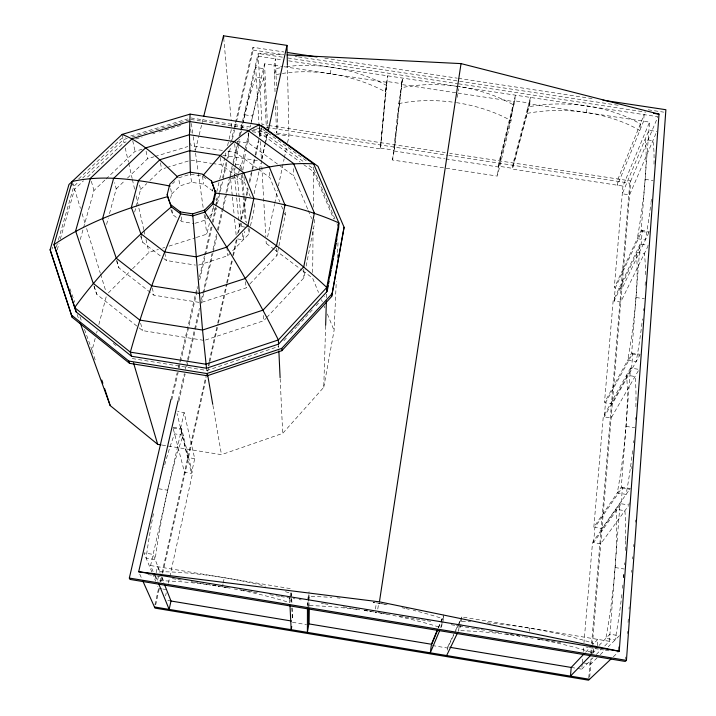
<?xml version="1.0" encoding="UTF-8"?>
<svg xmlns="http://www.w3.org/2000/svg" width="716" height="716" viewBox="0 0 716 716"><rect width="100%" height="100%" fill="white"/><g stroke="black" fill="none" stroke-linecap="round" stroke-linejoin="round"><path stroke-width="0.54" stroke-dasharray="3.58 2.69" d="M307.459 606.371L307.468 600.957M308.784 607.284L308.82 601.753M308.829 600.643L308.873 594.012M308.981 606.327L309.026 599.74M309.035 598.648L309.061 594.557M312.677 272.59L313.08 228.27M313.268 207.21L313.626 166.926M314.288 219.418L314.235 224.788L305.526 269.243M162.084 445.057L221.468 454.669L282.704 433.368L323.748 387.329L325.646 325.368M326.487 297.713L326.594 294.392L324.348 296.836M323.748 387.329L334.095 330.398L336.278 281.478M337.317 258.127L337.513 253.679M337.567 252.56L338.059 241.444M625.417 659.212L625.578 656.993M627.261 633.597L627.422 631.369M628.066 622.455L628.308 619.116M629.024 609.092L629.185 606.864M631.673 572.335L631.834 570.106M632.631 558.972L632.792 556.744M633.517 546.72L633.678 544.491M635.28 522.215L635.441 519.986M618.23 650.128L618.481 646.763M623.618 577.731L623.851 574.581M629.194 502.829L629.024 505.031L620.029 503.581L592.535 542.433L583.979 642.637M631.736 468.64L631.906 466.376M604.752 645.948L609.361 641.303L620.029 503.581M630.519 368.051L603.266 416.73L593.841 527.182L621.3 487.077L630.519 368.051L639.12 369.411L611.142 417.983L604.277 416.891L605.476 402.848L632.783 353.158L631.619 368.23L604.277 416.891M640.113 244.093L613.156 300.872L604.465 402.687L631.682 352.988L640.113 244.093L648.347 245.364M622.947 186.071L614.265 287.913L641.187 230.275L649.546 122.123L529.661 103.954L512.414 169.119L622.947 186.071L649.546 122.123M597.287 645.707L597.797 639.388L593.242 644.194M588.758 677.971L590.324 659.024M590.789 653.457L591.255 647.882M591.622 643.424L629.794 183.18L657.923 116.726L457.005 86.314M589.716 677.112L591.291 658.102M591.658 653.645L592.302 645.841M592.4 644.722L630.733 180.96L449.675 153.233M593.457 648.714L593.117 652.867A117.406 24.281 8.2 0 0 541.726 639.871M577.517 668.484L581.714 669.183L582.18 663.759M582.269 662.676L582.743 657.109M583.227 651.542L583.603 647.094M593.591 542.612L594.889 527.352L622.455 487.265L621.184 503.769L593.591 542.612L600.742 543.766L628.433 505.845M614.131 301.024L615.232 288.065L642.234 230.436L641.169 244.254L614.131 301.024L620.727 302.054L647.908 246.286M455.761 92.749L401.425 84.515L402.544 78.062L394.248 150.199L380.465 148.087L387.633 75.806L386.479 82.251L380.33 148.874L274.353 132.639M380.465 148.087L386.631 81.418L401.569 83.683L394.113 150.987L392.565 160.008L497.334 176.091L511.045 120.709L513.112 104.697A97.734 53.127 8.1 0 0 458.92 86.6M586.547 112.573L587.218 106.022M529.384 631.297L529.706 628.165M392.565 160.008L398.731 103.632L401.47 87.764A97.734 53.127 8.1 0 1 456.701 86.278L288.646 60.824M529.455 104.276L530.153 98.602M529.661 103.954L530.466 97.43L513.193 162.962L512.513 168.332L498.64 166.201L499.347 160.84L515.457 95.156L514.616 101.672L498.533 166.998L497.334 176.091M459.144 626.5L458.634 630.599A117.406 24.281 8.2 0 1 519.959 636.175M459.278 625.471L459.788 621.363A117.084 24.881 8.1 0 1 470.609 621.739M609.361 641.303L461.865 616.95L460.701 626.303L458.276 631.342M447.33 650.191L447.598 648.052L454.186 634.099M441.423 623.564L440.886 627.663A115.894 24.326 9.3 0 0 386.855 614.221M441.557 622.544L442.094 618.445A115.58 24.926 9.3 0 0 413.257 610.3M443.016 619.796L443.419 616.753M442.712 623.332L443.643 616.207M375.444 609.03L376.392 602.836L380.751 603.552M377.788 609.03L378.621 603.498M457.291 97.34L457.775 94.145M458.267 90.923L458.589 88.757M307.826 598.943L309.088 591.72M308.166 601.521L307.459 605.575A115.894 24.326 9.3 0 1 359.808 609.826M308.345 600.509L309.052 596.446A115.58 24.926 9.3 0 1 331.92 597.457M401.434 84.873L402.41 79.261M290.168 594.987L290.553 592.884M289.658 598.576L290.741 592.553M266.782 317.51L303.826 277.915L305.311 270.326M330.183 73.721L331.472 67.304M223.043 583.826L222.425 586.887A115.5 24.138 10.5 0 0 218.129 586.198M223.249 582.806L224.287 577.714M249.938 283.867L276.895 255.603L278.712 246.859M278.936 245.767L285.272 215.167L285.183 212.124M274.255 249.419L266.218 243.413L266.683 241.238M267.596 236.906L274.488 204.382M274.72 203.299L277.477 190.286M278.39 185.954L284.136 158.845M284.368 157.762L286.66 146.923M287.581 142.582L288.96 136.085L287.438 66.4M198.618 265.09L227.813 255.737L248.631 234.338L250.287 226.766M250.519 225.683L254.547 207.3L254.189 202.261M173.37 429.126L184.477 472.256L191.467 473.392L194.716 458.652L184.155 412.586L177.631 411.539M237.596 238.938L242.984 239.779L244.827 231.411M165.593 595.855L166.273 592.776M168.367 583.182L169.558 577.758M169.799 576.675L192.497 473.562L181.667 428.66L172.887 427.246M254.099 193.732L259.12 170.936M259.362 169.844L260.794 163.338M261.752 158.997L264.857 144.883M265.099 143.8L267.775 131.628M261.975 159.015L265.582 142.627M265.824 141.526L267.507 133.883M154.916 604.886L158.603 588.319L157.771 586.297M160.053 581.848L161.019 577.481M161.995 573.113L205.787 376.634M208.222 365.724L208.956 362.448M209.197 361.356L217.467 324.241M217.709 323.149L226.471 283.849M226.712 282.757L231.823 259.836M232.798 255.469L236.45 239.099M237.667 233.64L240.585 220.546M240.827 219.454L247.879 187.798M249.347 181.246L251.772 170.327M252.023 169.236L254.941 156.142M255.182 155.05L259.076 137.588M259.317 136.496L261.286 127.672M155.694 604.832L159.346 588.462M160.796 581.911L161.771 577.552M162.747 573.185L206.476 376.75M207.694 371.291L208.669 366.932M208.911 365.84L209.636 362.565M209.886 361.473L218.147 324.366M218.389 323.283L227.133 283.992M227.375 282.901L232.476 259.98M233.452 255.621L237.336 238.16M238.553 232.7L241.229 220.698M241.471 219.606L246.572 196.685M246.814 195.602L248.273 189.051M249.732 182.499L252.408 170.498M252.65 169.406L255.567 156.312M255.809 155.22L258.968 141.034M259.935 136.666L261.877 127.94M156.142 572.764L157.511 566.687L159.963 572.925M158.37 576.738L157.475 580.748A115.5 24.138 10.5 0 1 210.656 585.07M184.155 412.586L180.539 428.481L191.467 473.392M239.126 196.998L237.444 178.347L238.383 174.239M238.616 173.218L239.547 169.119M239.779 168.09L240.478 165.011L240.853 169.459M153.081 571.619L150.593 565.542L181.667 428.66M241.927 170.202L241.507 165.172L245.149 149.143M245.391 148.069L248.792 133.113M251.459 121.353L264.535 63.778L282.847 66.543M178.875 401.193L185.14 373.994M186.894 366.377L195.164 330.461M195.414 329.369L199.674 310.869M201.429 303.253L203.675 293.462M203.926 292.37L212.947 253.195M213.198 252.113L217.208 234.696M218.21 230.346L222.721 210.755M222.971 209.672L229.979 179.197M230.23 178.114L233.022 165.987M233.237 165.047L239.153 139.369M240.003 135.673L258.288 56.224L283.151 59.992M178.329 399.725L184.352 373.591M185.363 369.241L187.368 360.524M187.619 359.441L199.415 308.265M201.42 299.556L211.963 253.822M212.965 249.472L216.483 234.23M217.485 229.872L225.764 193.938M226.014 192.855L229.782 176.521M230.033 175.429L232.79 163.454M233.04 162.362L237.81 141.679M239.063 136.237L240.827 128.611M241.077 127.52L258.136 53.485L283.778 54.765M209.69 216.098L214.174 211.587L216.644 201.008L216.286 198.046M170.891 399.689L177.228 372.499M178.248 368.149L179.761 361.616M180.02 360.533L197.249 286.579M199.531 276.788L204.346 256.122M204.606 255.03L211.193 226.757M212.204 222.407L215.758 207.184M216.008 206.092L218.541 195.217M218.792 194.126L221.584 182.168M222.595 177.819L226.399 161.503M226.65 160.411L229.442 148.454M230.704 143.012L233.747 129.963M233.998 128.871L253.008 47.301L283.921 51.973M171.804 399.698L178.141 372.463M179.161 368.105L197.92 287.51M199.692 279.884L205.268 255.916M205.519 254.833L212.115 226.507M213.126 222.157L216.42 207.998M217.431 203.639L227.07 162.246M228.082 157.887L230.364 148.087M232.387 139.378L236.19 123.036M236.441 121.944L253.178 50.057L253.008 47.301M196.336 237.461L206.87 234.141L209.394 223.347M210.656 217.95L213.431 206.083M216.715 192.058L219.49 180.19M219.74 179.116L224.788 157.538M225.048 156.455L226.05 152.141M227.572 145.67L228.834 140.273M229.084 139.19L231.859 127.323L231.152 119.608M195.486 149.904L198.923 135.915M199.191 134.841L203.416 117.612M498.64 166.201L514.723 100.831L529.759 103.113L512.513 168.332M170.596 198.234L171.652 194.018L170.578 188.048M134.653 212.088L135.772 207.801M136.058 206.727L140.551 189.588L138.743 181.363M95.183 359.871L92.051 350.303L95.452 337.415M96.588 333.119L97.161 330.962M98.862 324.518L106.532 295.511M106.568 224.448L108.322 217.986M109.485 213.672L116.207 188.89L114.623 182.616M80.282 239.484L83.253 228.843M83.548 227.778L93.948 190.519L105.225 179.77M56.313 247.19L58.148 240.8M58.452 239.735L73.73 186.473L78.608 181.864M57.244 249.795L59.07 243.422M60.287 239.171L74.58 189.248L83.495 180.826M51.991 249.15L52.608 247.011M438.264 627.735L443.562 614.883M438.478 627.986L440.591 622.884M441.011 621.864L443.123 616.753M440.805 627.851L442.488 623.86M655.946 133.516L629.579 194.886L622.285 193.768L648.929 130.267L656.832 131.467M447.742 646.951L453.765 634.161M455.618 630.223L459.788 621.363M460.621 619.6L461.865 616.95M454.66 633.105L460.773 620.145M648.938 232.476L621.792 289.085L615.232 288.065M283.894 340.735L286.892 337.487M290.642 333.414L296.63 326.917M297.382 326.102L304.873 317.967M305.616 317.161L313.107 309.026M316.105 305.777L319.103 302.528M205.367 340.064L263.757 320.741L266.03 318.316M585.572 652.303L589.438 648.204M201.885 302.286L246.089 287.904L249.168 284.673M591.398 653.278L595.963 648.58M599.006 645.447L609.916 634.215L619.295 635.763L608.215 646.781M592.472 653.529L597.028 648.857M581.714 669.183L593.233 657.565M596.312 654.469L600.912 649.815M195.128 223.258L205.948 219.866L208.938 216.85M108.376 292.88L131.789 269.547M132.567 268.777L148.955 252.444L158.433 249.445M597.126 657.798L590.798 664.09L583.334 662.855M600.294 654.648L604.259 650.71M171.652 194.018L179.922 185.891L191.593 182.294L203.586 184.155L212.75 190.984L213.529 192.989M172.502 183.824L174.785 181.596M140.551 189.588L146.789 183.538M149.912 180.513L161.628 169.155L165.826 167.875M116.207 188.89L124.253 181.157M127.475 178.069L147.603 158.728L153.958 156.804M106.031 179L135.029 151.362L142.466 149.125M70.633 186.509L74.643 182.723M78.653 178.937L121.174 138.823L125.407 137.553M82.68 178.024L123.322 139.629L127.609 138.349M87.54 176.995L123.984 142.52L126.114 141.884M613.308 656.823L618.06 652.339M132.245 358.564L206.888 370.494L278.649 346.428M162.639 248.121L164.752 247.45M168.958 246.116L195.289 237.802M166.873 167.553L188.926 160.823M155.014 156.482L187.834 146.547M135.718 139.002L142.126 137.087M152.794 133.883L154.933 133.248M159.203 131.968L181.613 125.255M130.688 135.977L187.771 118.91M131.896 137.069L189.731 119.76M324.769 58.148L457.238 78.178M458.347 78.339L593.027 98.701M253.178 50.057L284.073 54.729M295.108 56.403L297.31 56.734M298.42 56.904L618.427 105.297M648.222 109.808L663.669 112.144M282.373 57.155L258.136 53.485L261.993 124.486L267.515 125.336M287.886 57.987L457.533 83.656M458.634 83.826L645.805 112.144M283.948 66.713L386.479 82.251M457.936 93.08L514.616 101.672M244.8 114.811L252.676 116.01M645.125 179.349L653.171 180.584M268.616 125.497L445.262 152.553M266.54 127.52L447.616 155.265M448.717 155.435L629.794 183.18M190.939 117.961L250.099 127.027M256.668 128.03L262.145 128.871L306.224 160.697M190.805 119.438L247.673 128.155M253.142 128.987L259.702 129.999L303.727 161.807M394.113 150.987L444.681 158.737M445.773 158.907L498.533 166.998M251.62 130.357L268.097 132.881M275.785 134.062L288.96 136.085M252.238 131.735L259.872 132.899L300.156 162.04M236.96 141.41L248.908 143.245L278.497 164.769M222.443 150.423L191.011 145.581L190.698 143.406M227.867 151.255L235.457 152.427L257.518 168.573M222.837 155.238L258.181 160.688M235.492 164.241L241.507 165.172M191.029 160.187L211.489 163.346M212.562 163.508L221.181 164.841L244.389 181.962L250.895 198.18M641.187 230.275L649.376 231.536M641.751 231.474L648.884 232.575M237.309 173.46L234.347 173.004A99.622 12.969 -81.7 0 1 235.063 167.884M232.431 177.568L237.444 178.347M230.534 178.365L237.542 179.447M205.868 178.624L202.503 176.127L190.375 174.248L178.579 177.872L179.922 185.891M245.749 227.232L239.314 226.229L236.611 197.312M180.307 220.403L181.98 221.674L194.143 223.571M635.978 297.489L644.373 298.805M163.713 258.503L166.327 260.508L195.423 265.081M631.682 352.988L640.238 354.33M632.291 354.053L639.737 355.226L612.305 403.931L605.476 402.848M116.457 260.678L118.954 267.882L153.958 295.225L200.838 302.635M139.119 327.865L142.574 330.604L204.302 340.422M625.999 426.369L634.779 427.774M621.3 487.077L630.259 488.518L602.004 528.506L594.889 527.352M621.953 487.99L629.749 489.243M173.093 428.052L180.736 429.287M194.716 458.652L187.762 457.524L177.058 413.508M158.719 488.76L167.687 490.218M615.071 567.519L624.263 569.023M150.593 565.542L291.296 588.776M381.834 603.731L385.101 604.277M147.917 574.563L155.846 575.87M156.947 576.058L160.259 576.604M172.395 578.609L176.807 579.342M177.908 579.521L181.22 580.067M191.145 581.714L193.356 582.081M194.457 582.26L198.869 582.994M199.97 583.173L216.939 585.983M218.031 586.162L225.728 587.433M226.829 587.612L230.14 588.167M239.681 589.742L241.892 590.109M242.993 590.288L247.405 591.022M248.515 591.201L252.927 591.935M254.028 592.114L257.339 592.66M269.798 594.727L280.502 596.491M280.815 596.544L294.84 598.862M299.073 599.569L301.176 599.91M321.314 603.248L323.525 603.615M324.625 603.794L327.937 604.34M343.403 606.899L359.924 609.629M364.086 610.318L373.886 611.938A115.894 24.326 9.3 0 0 369.546 611.249M377.162 612.484L374.969 612.126A115.894 24.326 9.3 0 1 379.301 612.86M378.254 612.663L382.621 613.388M383.713 613.567L386.989 614.113M399.644 616.199L404.468 617.004M405.158 617.111L409.937 617.908M410.671 618.024L415.396 618.812M416.184 618.937L420.865 619.716M421.706 619.85L426.324 620.62M427.219 620.763L430.692 621.336M451.178 624.728L455.412 625.426M456.468 625.605L458.58 625.954M459.207 626.053L474.654 628.612M475.755 628.791L480.168 629.525M481.277 629.704L484.58 630.25M488.992 630.984L501.128 632.989M505.693 633.75L508.987 634.295M510.087 634.474L523.19 636.64M524.3 636.819L527.602 637.374M529.84 637.741L533.152 638.287M537.537 639.012L539.757 639.379M540.84 639.558L545.261 640.292M546.362 640.471L550.774 641.205M551.875 641.384L556.287 642.118M557.379 642.297L560.7 642.843M586.01 647.031L588.275 647.407M589.322 647.577L593.797 648.32M594.898 648.499L599.131 649.206M600.187 649.376L604.394 650.074M605.441 650.244L609.647 650.942M158.603 588.319L161.735 588.838M162.774 589.008L166.944 589.698M571.216 667.437L576.47 668.305M167.839 600.482L170.99 601.01M292.486 622.293L306.52 624.629M432.383 645.528L447.598 648.052M309.115 165.709L313.608 168.949L335.213 219.579M303.736 164.635L313.581 171.751L333.737 219.024M279.401 165.423L293.748 175.868L307.835 209.502M258.395 169.227L269.869 177.622L279.858 201.975M275.15 250.09L301.919 270.12M302.814 270.791L312.632 278.139L318.522 292.486M170.891 209.627L172.78 214.693L176.959 217.861M140.613 236.173L142.842 242.42L162.845 257.832M93.903 285.881L96.732 294.303L138.251 327.176M113.28 343.385L117.594 346.83M139.745 574.134L141.974 579.101M336.95 223.634L338.238 226.668M308.256 210.522L311.675 218.675M151.908 572.12L143.961 552.877L153.126 554.39L160.447 573.086M152.329 573.131L155.676 581.231M321.466 299.655L322.307 301.705M323.999 305.804L324.84 307.853M327.364 314.002L334.095 330.398M281.522 206.038L282.775 209.081M284.44 213.144L285.272 215.167M154.737 575.664L156.813 580.73M155.462 575.807L157.95 581.92M161.476 576.774L163.857 582.833M162.058 577.23L164.098 582.43M215.865 199.003L216.644 201.008M77.077 314.396L78.984 319.64M69.819 288.557L74.724 302.161M79.995 316.812L81.499 321.001M84.515 329.369L92.051 350.303M94.154 286.293L96.732 294.303M72.504 182.464L80.443 208.374M82.072 213.681L85.329 224.314M86.627 228.556L100.303 273.181M100.625 274.246L105.834 291.251M91.353 181.291L93.948 190.519M116.878 260.382L118.954 267.882M140.613 323.238L142.574 330.604M152.257 287.957L153.958 295.225M141.034 234.624L142.842 242.42M122.141 134.411L123.984 142.52M125.219 147.961L128.433 162.111M128.683 163.203L132.138 178.436M132.388 179.528L134.617 189.319M136.094 195.853L143.764 229.585M144.006 230.677L144.999 235.027M145.983 239.386L148.955 252.444M132.737 140.748L135.029 151.362M164.787 252.99L166.327 260.508M146.091 151.201L147.603 158.728M160.456 162.872L161.628 169.155M171.885 209.815L172.78 214.693M181.148 216.832L181.98 221.674M206.503 368.248L206.888 370.494M212.947 405.48L221.468 454.669M190.071 172.18L191.593 182.294M190.572 129.014L191.181 133.319M191.369 123.474L193.069 135.575M193.222 136.675L195.226 150.987M195.531 153.17L198.135 171.768M198.287 172.869L203.344 208.974M204.114 214.442L206.87 234.141M205.331 215.435L205.948 219.866M202.503 176.127L203.586 184.155M212.5 188.988L212.75 190.984M213.44 205.725L214.174 211.587M226.829 247.118L227.813 255.737M220.376 157.493L221.181 164.841M230.65 179.456L232.279 195.933M232.387 197.034L234.132 214.603M234.562 218.998L236.414 237.667M233.872 167.965L236.513 196.193M223.705 38.002L231.053 118.507M245.516 281.639L246.089 287.904M234.678 143.8L235.457 152.427M239.225 198.09L241.104 218.935M241.498 223.32L241.99 228.807M242.384 233.201L242.984 239.779M241.328 175.017L243.019 195.012M243.109 196.121L245.275 221.674M242.268 174.23L244.022 195.262M244.111 196.372L246.322 222.953M243.977 176.798L244.389 181.962M248.094 227.724L248.631 234.338M248.139 132.585L248.908 143.245M263.399 315.434L263.757 320.741M259.398 124.754L260.123 137.257M260.373 141.607L265.842 236.745M266.092 241.185L266.218 243.413M259.111 126.231L255.71 67.438L263.443 68.611L266.334 127.332M259.183 127.341L259.631 135.1L266.764 136.201L266.549 131.753M289.631 598.003L289.873 603.024M264.535 63.778L267.614 128.289M269.619 172.359L269.869 177.622M278.542 344.119L278.757 348.656M280.162 378.746L282.704 433.368M291.197 592.741L291.394 597.117M291.439 598.209L291.68 603.686M291.868 608.063L292.343 619.009M291.734 599.077L291.922 603.507M292.11 607.929L292.584 619M276.573 248.031L276.895 255.603M275.025 91.755L274.04 65.21L275.472 58.828L276.528 88.963M275.562 106.228L276.546 132.97L277.862 126.92L276.841 97.895M293.623 168.636L293.748 175.868M303.79 268.992L303.826 277.915M398.731 103.632A98.289 52.42 8.2 0 1 455.492 102.513M456.486 102.657A98.289 52.42 8.2 0 1 511.045 120.709M487.211 622.848A117.084 24.881 8.1 0 1 593.886 643.532M537.439 639.066A117.406 24.281 8.2 0 1 540.661 639.665M159.489 571.726A115.186 24.738 10.5 0 1 265.538 586.225M285.469 591.685A115.186 24.738 10.5 0 1 291.493 593.546L289.855 602.666A115.5 24.138 10.5 0 0 238.571 589.805M212.777 585.384A115.5 24.138 10.5 0 1 217.055 586.028M223.499 587.066A115.5 24.138 10.5 0 1 227.813 587.809M234.275 588.982A115.5 24.138 10.5 0 1 237.497 589.599M337.003 597.86A115.58 24.926 9.3 0 1 340.091 598.137M378.549 603.194A115.58 24.926 9.3 0 1 387.168 604.725M401.98 607.714A115.58 24.926 9.3 0 1 405.095 608.403M406.133 608.636A115.58 24.926 9.3 0 1 409.203 609.343M364.131 610.435A115.894 24.326 9.3 0 1 368.463 611.088M380.384 613.048A115.894 24.326 9.3 0 1 384.707 613.818M153.43 513.703A114.112 16.396 -79.5 0 0 146.118 558.086L155.139 559.572A114.139 15.716 -79.6 0 1 183.251 435.239L174.579 433.833A114.112 16.396 -79.5 0 0 163.964 467.611M242.84 170.131A99.64 12.432 -81.7 0 1 245.695 151.801M245.865 150.79A99.64 12.432 -81.7 0 1 248.882 134.116M250.34 126.839A99.64 12.432 -81.7 0 1 250.761 124.808M250.967 123.805A99.64 12.432 -81.7 0 1 263.927 78.42L256.274 77.256A99.622 12.969 -81.7 0 0 243.073 122.597M235.215 166.855A99.622 12.969 -81.7 0 1 238.455 146.565M238.625 145.572A99.622 12.969 -81.7 0 1 239.753 139.325M240.97 132.899A99.622 12.969 -81.7 0 1 241.39 130.795M241.596 129.748A99.622 12.969 -81.7 0 1 242.867 123.599M635.88 406.786A109.297 18.07 -81.9 0 0 635.029 376.509L626.536 375.166A109.271 17.408 -81.9 0 1 617.282 492.957L626.115 494.38A109.297 18.07 -81.9 0 0 632.738 449.514M635.432 417.517A109.297 18.07 -81.9 0 1 635.325 419.522M633.669 440.662A109.297 18.07 -81.9 0 1 633.445 442.855M625.659 539.667A115.679 19.439 -82.9 0 0 624.88 510.714L615.993 509.273A115.652 18.732 -82.8 0 1 605.843 638.395L615.107 639.925A115.679 19.439 -82.9 0 0 622.07 592.633M625.641 540.678A115.679 19.439 -82.9 0 1 625.265 552.224M624.692 562.794A115.679 19.439 -82.9 0 1 624.558 564.861M623.851 574.295A115.679 19.439 -82.9 0 1 623.573 577.49M622.866 585.026A115.679 19.439 -82.9 0 1 622.535 588.284M645.42 274.667A104.438 16.692 -81 0 0 644.328 253.625L636.184 252.363A104.42 16.074 -81 0 1 627.708 360.246L636.157 361.58A104.438 16.692 -81 0 0 642.476 318.897M645.286 281.809A104.438 16.692 -81 0 1 645.125 286.123M643.541 308.65A104.438 16.692 -81 0 1 643.344 310.672M654.012 164.188A100.732 15.349 -80.3 0 0 652.867 140.685L645.053 139.495A100.705 14.794 -80.3 0 1 637.258 238.67L645.367 239.923A100.732 15.349 -80.3 0 0 650.88 203.604M651.399 199.227A100.732 15.349 -80.3 0 1 651.014 202.503M279.911 67.814A97.43 52.796 11.7 0 0 275.812 68.709L274.407 75.046A97.653 52.51 11.6 0 1 385.584 91.925L386.73 85.526A97.43 52.796 11.7 0 0 284.145 67.053M644.132 114.641L643.603 121.219L617.469 185.229L618.015 179.009L644.132 114.641M640.337 123.984L639.809 130.518A99.166 52.689 4.7 0 0 527.155 113.414L527.952 106.944A98.933 52.975 4.7 0 1 640.337 123.984M375.282 602.657L373.081 602.29A115.58 24.926 9.3 0 1 375.309 602.657"/><path stroke-width="1.07" d="M307.45 608.537L307.397 632.38L308.677 624.987L308.784 608.394M308.972 608.528L308.865 623.896L431.444 644.248L437.404 629.794M325.646 325.368L326.389 301.033M170.22 186.062C138.152 179.958 104.554 174.248 72.2 181.461L54.013 244.612L76.2 311.979L131.565 356.282L206.503 368.248L278.542 344.119L326.666 291.931L326.8 287.483L338.883 222.909L313.653 163.892L259.398 124.754L190.062 114.13L122.141 134.411L68.969 184.486L50.111 249.741L72.209 317.34L129.542 363.334L207.219 375.766L281.871 350.67L331.642 296.505L344.083 227.267L317.958 166.327L261.993 125.962L259.792 125.622M331.642 296.505L344.083 227.267M170.891 399.689L129.328 578.054L129.981 579.414L625.256 661.441L626.455 660.376L665.889 109.718L602.962 100.204M178.078 400.817L138.68 571.753L619.233 651.229L659.015 114.139L461.041 63.608L287.125 54.926M190.062 114.13L189.445 134.715L190.349 173.174M584.122 653.815L571.216 667.437L570.446 676.11L590.19 655.865M619.233 651.229L379.435 601.843L461.041 63.608M291.734 626.518L291.17 629.686L289.98 605.244M326.666 291.931L338.677 227.679L338.883 222.909C300.04 205.644 257.671 198.072 215.695 193.114L211.506 180.96L202.225 174.06L190.071 172.18L178.239 175.805L169.853 184.012L167.177 194.645L167.553 196.676L171.348 206.888L180.647 213.923L192.944 215.838L204.874 212.106L213.198 203.765L215.695 193.114L211.506 180.96M327.203 291.135L328.214 285.711M328.617 283.536L329.029 281.361M330.04 275.937L331.052 270.505M331.463 268.33L333.28 258.557M333.692 256.391L334.703 250.958M335.106 248.783L336.126 243.359M336.529 241.185L336.932 239.01M164.456 584.363L170.99 601.01L169.155 609.397L158.782 583.952M268.231 130.607L286.982 45.385L223.508 35.8L203.684 116.538M167.177 194.645L171.348 206.888C135.861 237.068 101.985 269.744 74.616 307.603L130.348 352.156L205.796 364.202L278.354 339.939L326.8 287.483C292.477 255.138 253.41 228.225 213.198 203.765L212.938 201.76L215.444 191.083M437.637 630.026L431.292 645.349L430.298 652.813L439.543 630.85M446.641 655.525L457.309 633.356M203.21 175.295C219.544 156.312 236.056 135.306 259.398 124.754M71.305 314.924L128.853 361.07L206.834 373.537L281.782 348.379L331.741 294.043M170.981 204.883L180.307 211.936L192.64 213.86L204.597 210.119L212.938 201.76M610.936 659.069L588.57 680.2L154.969 608.108L142.869 581.097M211.757 183.01C244.46 171.938 278.757 161.664 313.653 163.892M167.553 196.676C127.958 207.703 88.202 221.298 54.013 244.612L76.2 311.979M138.68 571.753L379.435 601.843M287.232 52.474L317.036 56.985M653.511 113.307L659.015 114.139M80.12 322.782L110.183 405.569L157.69 444.341L160.984 444.878M129.328 578.054L626.455 660.376M170.99 601.01L291.582 621.032M449.943 647.318L571.216 667.446M154.45 606.953L589.537 679.287M122.141 134.411C144.274 142.914 160.894 161.181 177.801 177.112M50.111 249.741L72.209 317.34M101.815 380.062L102.862 383.248M104.608 388.564L110.183 405.569M128.853 361.07L129.542 363.334M131.565 356.282L130.348 352.156C143.486 304.864 161.082 258.906 180.647 213.923L180.307 211.936M133.516 362.851L157.69 444.341M206.834 373.537L207.219 375.766M206.503 368.248L202.547 330.049L192.64 213.86M207.649 374.862L212.759 404.379M204.597 210.119L204.874 212.106C231.304 253.562 256.364 295.959 278.354 339.939L278.542 344.119M223.508 35.8L223.705 38.002M278.864 350.885L280.108 377.636M281.782 348.379L281.871 350.67M286.982 45.385L287.411 65.29M314.36 212.974L303.781 266.755L263.032 310.126L202.547 330.049L139.772 320.079L93.187 283.294L75.619 231.008L90.484 178.221L132.281 138.627L189.507 121.487L247.987 130.455L293.533 163.463L314.36 212.974M284.977 205.018L276.483 245.865L245.221 278.515L199.316 293.39L151.774 285.89L116.287 258.234L102.576 218.693L113.576 178.427L145.438 147.979L189.445 134.715L234.49 141.634L269.368 167.088L284.977 205.018M253.911 198.234L247.906 225.513L226.829 247.118L196.211 256.874L164.564 251.916L140.801 233.649L131.386 207.354L138.519 180.334L159.865 159.731L189.633 150.691L220.152 155.39L243.637 172.672L253.911 198.234"/></g></svg>
